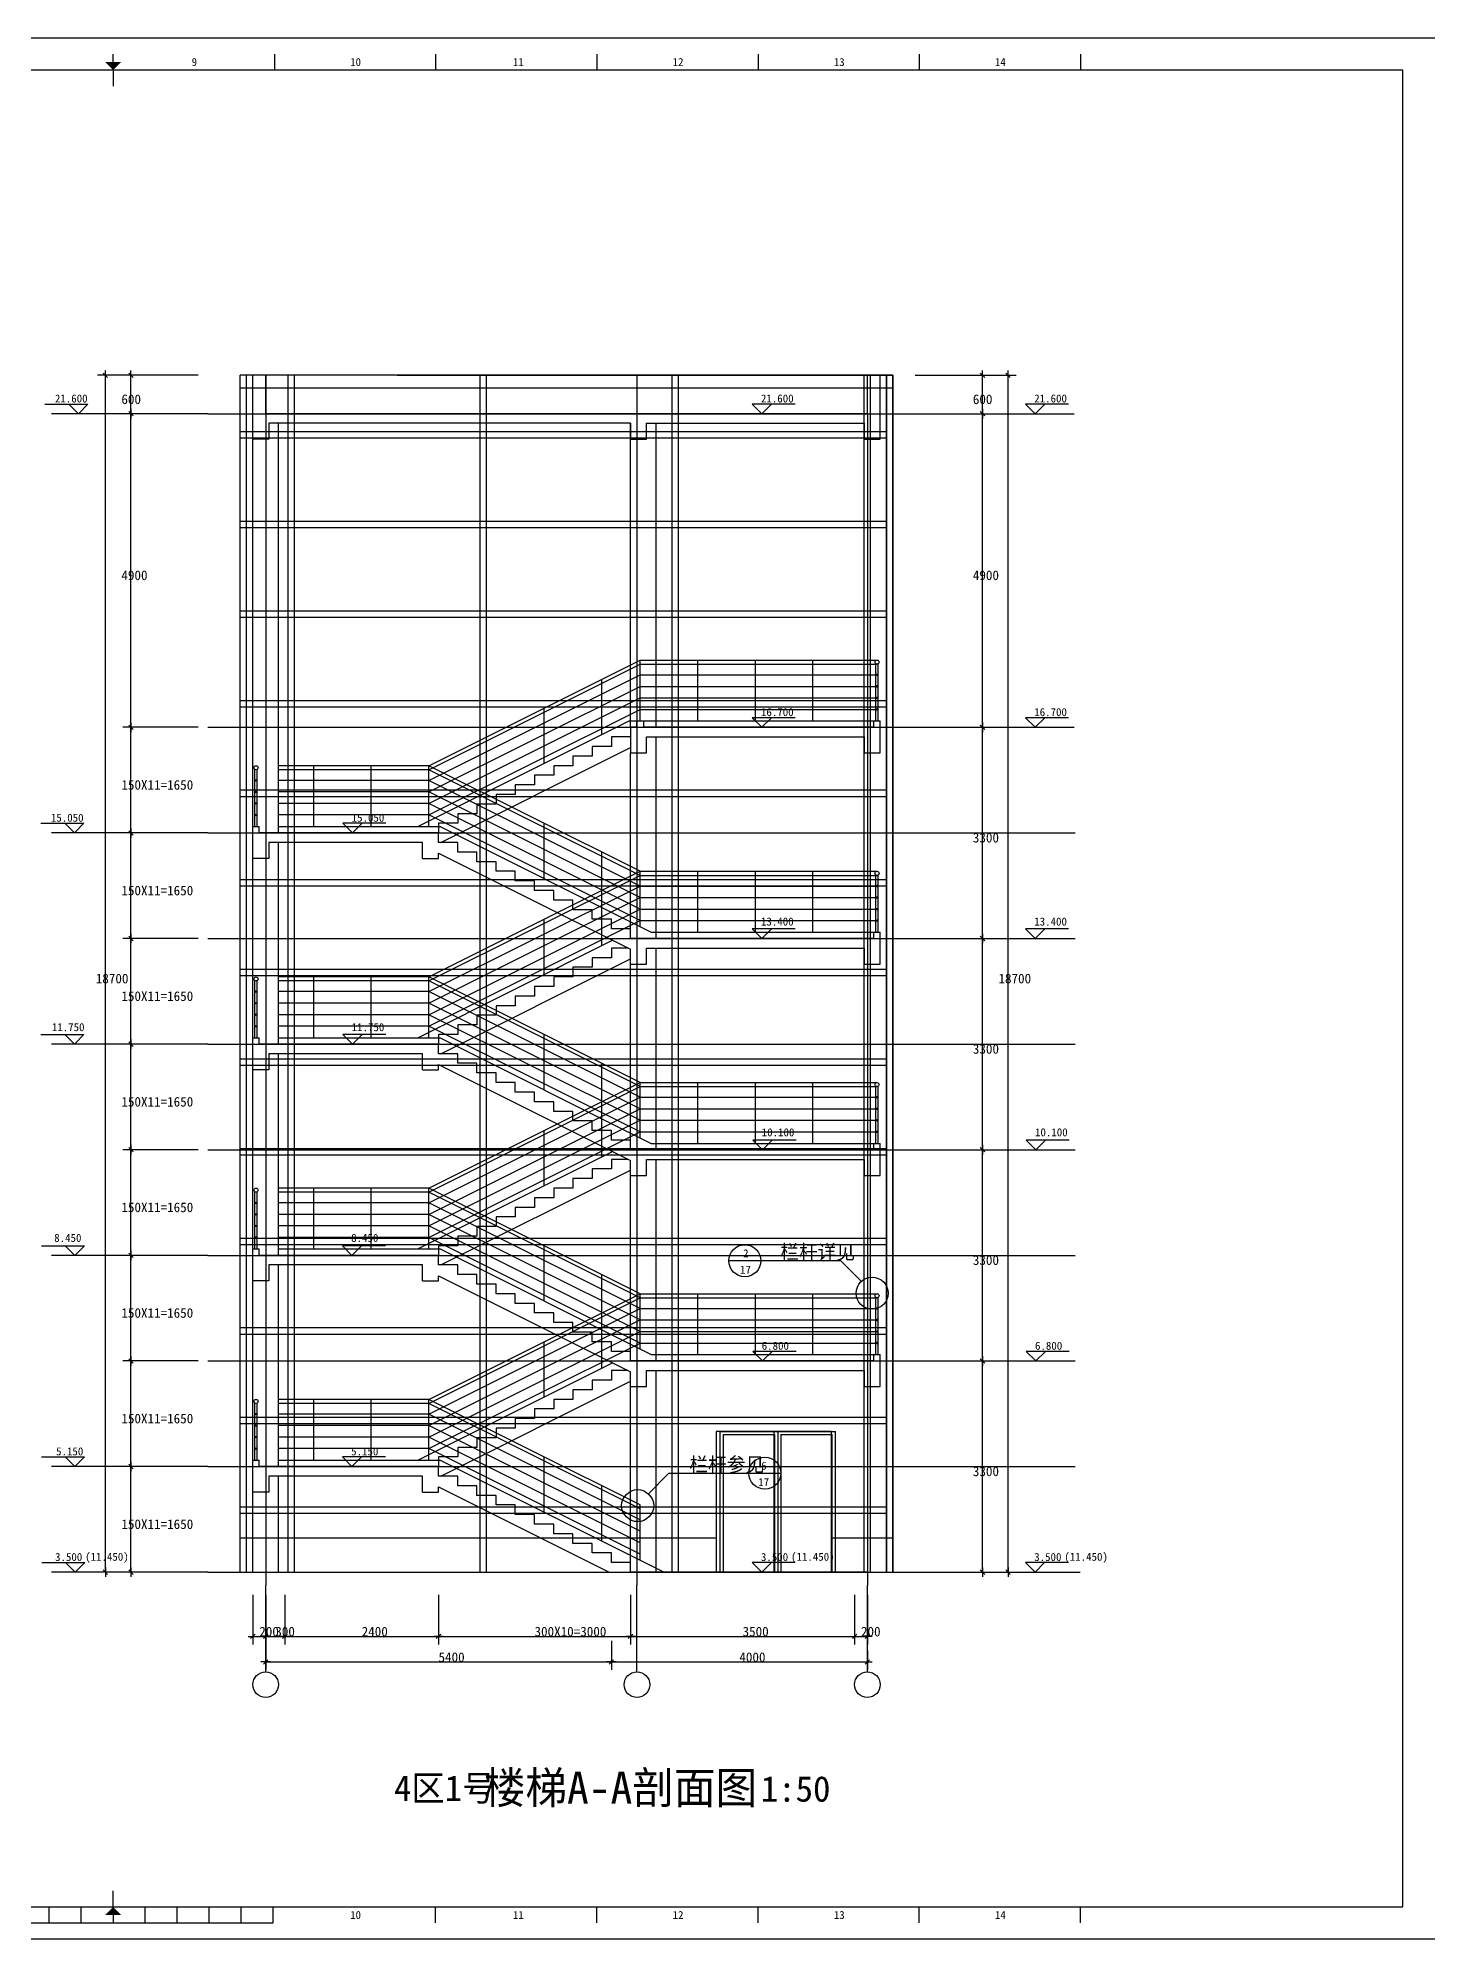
# Model space of a CAD drawing. Header units: metres. Extents: x 406760 to 448810, y -22906 to 6794.
# Drawn here: x 426986 to 448810, y -22906 to 6794 of the extents above; entities that cross this region are included whole.
import ezdxf

# ---------------------------------------------------------------- set-up
doc = ezdxf.new("R2010")
doc.units = ezdxf.units.M
for name, color, linetype in [('_KTI_CONTROL', 7, 'Continuous'), ('A-DIM', 3, 'Continuous'), ('AXIS', 3, 'Continuous'), ('COLUMN', 1, 'Continuous'), ('DOTE', 251, 'Continuous'), ('STAIR1', 4, 'Continuous'), ('TEXT', 7, 'Continuous'), ('TK', 9, 'Continuous'), ('WINDOW', 142, 'Continuous'), ('文字', 21, 'Continuous'), ('标注', 3, 'Continuous'), ('详细尺寸', 3, 'Continuous')]:
    doc.layers.add(name, color=color, linetype=linetype)

# ---------------------------------------------------------------- blocks, each defined once
blk = doc.blocks.new('_DIMX')
blk.add_line((-150, 0), (150, 0))
blk.add_lwpolyline([(-70, -70), (70, 70)])
blk = doc.blocks.new('A$C0D6D0142')
at = {"layer": '标注'}
for p, q in [((600, 600), (0, 600)), ((0, 600), (600, 0)), ((2691.18, 600), (600, 600)), ((1200, 600), (600, 0))]:
    blk.add_line(p, q, dxfattribs=at)

msp = doc.modelspace()

# ---------------------------------------------------------------- linework, layer by layer
for p, q in [((439942.58, 1524.45), (430542.58, 1524.45)), ((429638.56, 924.45), (427196.63, 924.45)), ((440540.21, 924.45), (442982.14, 924.45)), ((430342.58, -17175.55), (430342.58, 774.45)), ((430742.58, -5625.55), (430742.58, 774.45)), ((436242.58, -3975.55), (436242.58, 774.45)), ((436642.58, -3975.55), (436642.58, 774.45)), ((433092.58, -4575.55), (436392.58, -2925.55)), ((436392.58, -3875.55), (436392.58, -2925.55)), ((436392.58, -2925.55), (440092.58, -2925.55)), ((437292.58, -3875.55), (437292.58, -2925.55)), ((438192.58, -3875.55), (438192.58, -2925.55)), ((439092.58, -3875.55), (439092.58, -2925.55)), ((433092.58, -4638.55), (436392.58, -2988.55)), ((433092.58, -4805.55), (436392.58, -3155.55)), ((435792.58, -4088.75), (435792.58, -3225.55)), ((436392.58, -2988.55), (440092.58, -2988.55)), ((436392.58, -3155.55), (440092.58, -3155.55)), ((433092.58, -4985.55), (436392.58, -3335.55)), ((433092.58, -5165.55), (436392.58, -3515.55)), ((436392.58, -3335.55), (440092.58, -3335.55)), ((436392.58, -3515.55), (440092.58, -3515.55)), ((433092.58, -5345.55), (436392.58, -3695.55)), ((434892.58, -4538.75), (434892.58, -3675.55)), ((436392.58, -3695.55), (440092.58, -3695.55)), ((432918.98, -5525.55), (436218.98, -3875.55)), ((433992.58, -4988.75), (433992.58, -4125.55)), ((436218.98, -3875.55), (440042.58, -3875.55)), ((436642.58, -7275.55), (436642.58, -4125.55)), ((440540.21, -3975.55), (442982.14, -3975.55)), ((436242.58, -7125.55), (436242.58, -4375.55)), ((433092.58, -4575.55), (430742.58, -4575.55)), ((433092.58, -4638.55), (430742.58, -4638.55)), ((431292.58, -5525.55), (431292.58, -4575.55)), ((432192.58, -5525.55), (432192.58, -4575.55)), ((436392.58, -6225.55), (433092.58, -4575.55)), ((433092.58, -5525.55), (433092.58, -4575.55)), ((436392.58, -6288.55), (433092.58, -4638.55)), ((433092.58, -4805.55), (430742.58, -4805.55)), ((433092.58, -4985.55), (430742.58, -4985.55)), ((436392.58, -6455.55), (433092.58, -4805.55)), ((436392.58, -6635.55), (433092.58, -4985.55)), ((433992.58, -5888.75), (433992.58, -5025.55)), ((433092.58, -5165.55), (430742.58, -5165.55)), ((433092.58, -5345.55), (430742.58, -5345.55)), ((436392.58, -6815.55), (433092.58, -5165.55)), ((436392.58, -6995.55), (433092.58, -5345.55)), ((429638.56, -5625.55), (427196.63, -5625.55)), ((430742.58, -5525.55), (433266.19, -5525.55)), ((433266.19, -5525.55), (436566.19, -7175.55)), ((434892.58, -6338.75), (434892.58, -5475.55)), ((430742.58, -8925.55), (430742.58, -5775.55)), ((435792.58, -6788.75), (435792.58, -5925.55)), ((433092.58, -7875.55), (436392.58, -6225.55)), ((436392.58, -7088.75), (436392.58, -6225.55)), ((436392.58, -6225.55), (440092.58, -6225.55)), ((437292.58, -7175.55), (437292.58, -6225.55)), ((438192.58, -7175.55), (438192.58, -6225.55)), ((439092.58, -7175.55), (439092.58, -6225.55)), ((433092.58, -7938.55), (436392.58, -6288.55)), ((433092.58, -8105.55), (436392.58, -6455.55)), ((435792.58, -7388.75), (435792.58, -6525.55)), ((436392.58, -6288.55), (440092.58, -6288.55)), ((436392.58, -6455.55), (440092.58, -6455.55)), ((433092.58, -8285.55), (436392.58, -6635.55)), ((433092.58, -8465.55), (436392.58, -6815.55)), ((436392.58, -6635.55), (440092.58, -6635.55)), ((436392.58, -6815.55), (440092.58, -6815.55)), ((433092.58, -8645.55), (436392.58, -6995.55)), ((434892.58, -7838.75), (434892.58, -6975.55)), ((436392.58, -6995.55), (440092.58, -6995.55)), ((432918.98, -8825.55), (435963.07, -7303.5)), ((436566.19, -7175.55), (440042.58, -7175.55)), ((440540.21, -7275.55), (442982.14, -7275.55)), ((440540.21, -7275.55), (442982.14, -7275.55)), ((433992.58, -8288.75), (433992.58, -7425.55)), ((436242.58, -10425.55), (436242.58, -7675.55)), ((436642.58, -10575.55), (436642.58, -7425.55)), ((433092.58, -7875.55), (430742.58, -7875.55)), ((433092.58, -7938.55), (430742.58, -7938.55)), ((431292.58, -8825.55), (431292.58, -7875.55)), ((432192.58, -8825.55), (432192.58, -7875.55)), ((436392.58, -9525.55), (433092.58, -7875.55)), ((433092.58, -8825.55), (433092.58, -7875.55)), ((436392.58, -9588.55), (433092.58, -7938.55)), ((433092.58, -8105.55), (430742.58, -8105.55)), ((433092.58, -8285.55), (430742.58, -8285.55)), ((436392.58, -9755.55), (433092.58, -8105.55)), ((436392.58, -9935.55), (433092.58, -8285.55)), ((433092.58, -8465.55), (430742.58, -8465.55)), ((436392.58, -10115.55), (433092.58, -8465.55)), ((433992.58, -9188.75), (433992.58, -8325.55)), ((433092.58, -8645.55), (430742.58, -8645.55)), ((430742.58, -8825.55), (433266.19, -8825.55)), ((436392.58, -10295.55), (433092.58, -8645.55)), ((433266.19, -8825.55), (436566.19, -10475.55)), ((434892.58, -9638.75), (434892.58, -8775.55)), ((429638.56, -8925.55), (427196.63, -8925.55)), ((430742.58, -12225.55), (430742.58, -9075.55)), ((435792.58, -10088.75), (435792.58, -9225.55)), ((433092.58, -11175.55), (436392.58, -9525.55)), ((433092.58, -11238.55), (436392.58, -9588.55)), ((433092.58, -11405.55), (436392.58, -9755.55)), ((436392.58, -10388.75), (436392.58, -9525.55)), ((436392.58, -9525.55), (440092.58, -9525.55)), ((436392.58, -9588.55), (440092.58, -9588.55)), ((436392.58, -9755.55), (440092.58, -9755.55)), ((437292.58, -10475.55), (437292.58, -9525.55)), ((438192.58, -10475.55), (438192.58, -9525.55)), ((439092.58, -10475.55), (439092.58, -9525.55)), ((433092.58, -11585.55), (436392.58, -9935.55)), ((435792.58, -10688.75), (435792.58, -9825.55)), ((436392.58, -9935.55), (440092.58, -9935.55)), ((433092.58, -11765.55), (436392.58, -10115.55)), ((433092.58, -11945.55), (436392.58, -10295.55)), ((434892.58, -11138.75), (434892.58, -10275.55)), ((436392.58, -10115.55), (440092.58, -10115.55)), ((436392.58, -10295.55), (440092.58, -10295.55)), ((432918.98, -12125.55), (435963.07, -10603.5)), ((436566.19, -10475.55), (440042.58, -10475.55)), ((440540.21, -10575.55), (442982.14, -10575.55)), ((433992.58, -11588.75), (433992.58, -10725.55)), ((436242.58, -13725.55), (436242.58, -10975.55)), ((436642.58, -13875.55), (436642.58, -10725.55)), ((433092.58, -11175.55), (430742.58, -11175.55)), ((433092.58, -11238.55), (430742.58, -11238.55)), ((431292.58, -12125.55), (431292.58, -11175.55)), ((432192.58, -12125.55), (432192.58, -11175.55)), ((436392.58, -12825.55), (433092.58, -11175.55)), ((433092.58, -12125.55), (433092.58, -11175.55)), ((436392.58, -12888.55), (433092.58, -11238.55)), ((433092.58, -11405.55), (430742.58, -11405.55)), ((436392.58, -13055.55), (433092.58, -11405.55)), ((433092.58, -11585.55), (430742.58, -11585.55)), ((433092.58, -11765.55), (430742.58, -11765.55)), ((436392.58, -13235.55), (433092.58, -11585.55)), ((436392.58, -13415.55), (433092.58, -11765.55)), ((433992.58, -12488.75), (433992.58, -11625.55)), ((433092.58, -11945.55), (430742.58, -11945.55)), ((430742.58, -12125.55), (433266.19, -12125.55)), ((436392.58, -13595.55), (433092.58, -11945.55)), ((433266.19, -12125.55), (436566.19, -13775.55)), ((434892.58, -12938.75), (434892.58, -12075.55)), ((429638.56, -12225.55), (427196.63, -12225.55)), ((430742.58, -15525.55), (430742.58, -12375.55)), ((435792.58, -13388.75), (435792.58, -12525.55)), ((433092.58, -14475.55), (436392.58, -12825.55)), ((433092.58, -14538.55), (436392.58, -12888.55)), ((433092.58, -14705.55), (436392.58, -13055.55)), ((436392.58, -13688.75), (436392.58, -12825.55)), ((436392.58, -12825.55), (440092.58, -12825.55)), ((436392.58, -12888.55), (440092.58, -12888.55)), ((436392.58, -13055.55), (440092.58, -13055.55)), ((437292.58, -13775.55), (437292.58, -12825.55)), ((438192.58, -13775.55), (438192.58, -12825.55)), ((439092.58, -13775.55), (439092.58, -12825.55)), ((433092.58, -14885.55), (436392.58, -13235.55)), ((435792.58, -13988.75), (435792.58, -13125.55)), ((436392.58, -13235.55), (440092.58, -13235.55)), ((433092.58, -15065.55), (436392.58, -13415.55)), ((433092.58, -15245.55), (436392.58, -13595.55)), ((434892.58, -14438.75), (434892.58, -13575.55)), ((436392.58, -13415.55), (440092.58, -13415.55)), ((436392.58, -13595.55), (440092.58, -13595.55)), ((432918.98, -15425.55), (435963.07, -13903.5)), ((436566.19, -13775.55), (440042.58, -13775.55)), ((440540.21, -13875.55), (442982.14, -13875.55)), ((433992.58, -14888.75), (433992.58, -14025.55)), ((436642.58, -17175.55), (436642.58, -14025.55)), ((433092.58, -14475.55), (430742.58, -14475.55)), ((433092.58, -14538.55), (430742.58, -14538.55)), ((431292.58, -15425.55), (431292.58, -14475.55)), ((432192.58, -15425.55), (432192.58, -14475.55)), ((436392.58, -16125.55), (433092.58, -14475.55)), ((433092.58, -15425.55), (433092.58, -14475.55)), ((436392.58, -16188.55), (433092.58, -14538.55)), ((436242.58, -17175.55), (436242.58, -14275.55)), ((433092.58, -14705.55), (430742.58, -14705.55)), ((436392.58, -16355.55), (433092.58, -14705.55)), ((433092.58, -14885.55), (430742.58, -14885.55)), ((433092.58, -15065.55), (430742.58, -15065.55)), ((436392.58, -16535.55), (433092.58, -14885.55)), ((436392.58, -16715.55), (433092.58, -15065.55)), ((433992.58, -15788.75), (433992.58, -14925.55)), ((433092.58, -15245.55), (430742.58, -15245.55)), ((430742.58, -15425.55), (433266.19, -15425.55)), ((436392.58, -16895.55), (433092.58, -15245.55)), ((433266.19, -15425.55), (436766.19, -17175.55)), ((434892.58, -16238.75), (434892.58, -15375.55)), ((429638.56, -15525.55), (427196.63, -15525.55)), ((430742.58, -17175.55), (430742.58, -15675.55)), ((435792.58, -16688.75), (435792.58, -15825.55)), ((436392.58, -16988.75), (436392.58, -16125.55)), ((429638.56, -17175.55), (427196.63, -17175.55)), ((440540.21, -17175.55), (442982.14, -17175.55))]:
    msp.add_line(p, q)
for centre in [(430542.58, -18932.35), (436342.58, -18932.35), (439942.58, -18932.35)]:
    msp.add_circle(centre, 200)
at = {"layer": '_KTI_CONTROL'}
for points in [[(427616.33, 924.45), (427616.33, 924.45)], [(438293, 924.45), (438293, 924.45)], [(442562.44, 924.45), (442562.44, 924.45)], [(438293, -3975.55), (438293, -3975.55)], [(442562.44, -3975.55), (442562.44, -3975.55)], [(427553.53, -5625.55), (427553.53, -5625.55)], [(431898.67, -5625.55), (431898.67, -5625.55)], [(438293, -7275.55), (438293, -7275.55)], [(442562.44, -7275.55), (442562.44, -7275.55)], [(427553.53, -8925.55), (427553.53, -8925.55)], [(431898.67, -8925.55), (431898.67, -8925.55)], [(438304.88, -10575.55), (438304.88, -10575.55)], [(442574.32, -10575.55), (442574.32, -10575.55)], [(427561.56, -12225.55), (427561.56, -12225.55)], [(431890.63, -12225.55), (431890.63, -12225.55)], [(438304.88, -13875.55), (438304.88, -13875.55)], [(442574.32, -13875.55), (442574.32, -13875.55)], [(427561.56, -15525.55), (427561.56, -15525.55)], [(431890.63, -15525.55), (431890.63, -15525.55)], [(427565.89, -17175.55), (427565.89, -17175.55)]]:
    msp.add_lwpolyline(points, dxfattribs=at)
at = {"layer": 'A-DIM'}
for p, q in [((440073.58, -3875.55), (440073.58, -2982.17)), ((440111.58, -3875.55), (440111.58, -2982.17)), ((430373.58, -5525.55), (430373.58, -4632.17)), ((430411.58, -5525.55), (430411.58, -4632.17)), ((440073.58, -7175.55), (440073.58, -6282.17)), ((440111.58, -7175.55), (440111.58, -6282.17)), ((430373.58, -8825.55), (430373.58, -7932.17)), ((430411.58, -8825.55), (430411.58, -7932.17)), ((440073.58, -10475.55), (440073.58, -9582.17)), ((440111.58, -10475.55), (440111.58, -9582.17)), ((430373.58, -12125.55), (430373.58, -11232.17)), ((430411.58, -12125.55), (430411.58, -11232.17)), ((440073.58, -13775.55), (440073.58, -12882.17)), ((440111.58, -13775.55), (440111.58, -12882.17)), ((430373.58, -15425.55), (430373.58, -14532.17)), ((430411.58, -15425.55), (430411.58, -14532.17))]:
    msp.add_line(p, q, dxfattribs=at)
for centre, radius in [((440092.58, -2957.05), 31.5), ((440092.58, -3155.55), 11), ((440092.58, -3335.55), 11), ((440092.58, -3515.55), 11), ((440092.58, -3695.55), 11), ((430392.58, -4607.05), 31.5), ((430392.58, -4805.55), 11), ((430392.58, -4985.55), 11), ((430392.58, -5165.55), 11), ((430392.58, -5345.55), 11), ((440092.58, -6257.05), 31.5), ((440092.58, -6455.55), 11), ((440092.58, -6635.55), 11), ((440092.58, -6815.55), 11), ((440092.58, -6995.55), 11), ((430392.58, -7907.05), 31.5), ((430392.58, -8105.55), 11), ((430392.58, -8285.55), 11), ((430392.58, -8465.55), 11), ((430392.58, -8645.55), 11), ((440092.58, -9557.05), 31.5), ((440092.58, -9755.55), 11), ((440092.58, -9935.55), 11), ((440092.58, -10115.55), 11), ((440092.58, -10295.55), 11), ((430392.58, -11207.05), 31.5), ((430392.58, -11405.55), 11), ((430392.58, -11585.55), 11), ((430392.58, -11765.55), 11), ((430392.58, -11945.55), 11), ((440092.58, -12857.05), 31.5), ((440092.58, -13055.55), 11), ((440092.58, -13235.55), 11), ((440092.58, -13415.55), 11), ((440092.58, -13595.55), 11), ((430392.58, -14507.05), 31.5), ((430392.58, -14705.55), 11), ((430392.58, -14885.55), 11), ((430392.58, -15065.55), 11), ((430392.58, -15245.55), 11)]:
    msp.add_circle(centre, radius, dxfattribs=at)
at = {"layer": 'AXIS'}
for p, q in [((430542.58, -18732.35), (430542.58, -17378.86)), ((436342.58, -18732.35), (436342.58, -17378.86)), ((439942.58, -18732.35), (439942.58, -17378.86)), ((430542.58, -18247.65), (430542.58, -18703.86)), ((435942.58, -18247.65), (435942.58, -18703.86)), ((435942.58, -18397.65), (435942.58, -18703.86)), ((439942.58, -18397.65), (439942.58, -18703.86)), ((430543.08, -18578.86), (435942.08, -18578.86)), ((435943.08, -18578.86), (439942.08, -18578.86))]:
    msp.add_line(p, q, dxfattribs=at)
at = {"layer": 'COLUMN'}
for p, q in [((430342.58, 774.45), (430342.58, 1524.45)), ((430542.58, 1524.45), (430342.58, 1524.45)), ((430542.58, 924.45), (430542.58, 1524.45)), ((439942.58, 924.45), (439942.58, 1524.45)), ((440142.58, 1524.45), (439942.58, 1524.45)), ((440142.58, 924.45), (440142.58, 1524.45)), ((430342.58, 524.45), (430342.58, 924.45)), ((439942.58, 924.45), (430542.58, 924.45)), ((440142.58, 774.45), (440142.58, 924.45)), ((440142.58, 524.45), (440142.58, 924.45)), ((436242.58, 774.45), (430592.58, 774.45)), ((432992.58, 774.45), (430592.58, 774.45)), ((430592.58, 774.45), (430592.58, 524.45)), ((436242.58, 774.45), (436242.58, 524.45)), ((436492.58, 524.45), (436492.58, 774.45)), ((436492.58, 774.45), (439892.58, 774.45)), ((439892.58, 774.45), (439892.58, 524.45)), ((430592.58, 524.45), (430342.58, 524.45)), ((436242.58, 524.45), (436492.58, 524.45)), ((439892.58, 524.45), (440142.58, 524.45)), ((436342.58, -3975.55), (436242.58, -3975.55)), ((436242.58, -3975.55), (436242.58, -4375.55)), ((436342.58, -3975.55), (436342.58, -3875.55)), ((436342.58, -3875.55), (436442.58, -3875.55)), ((436442.58, -3875.55), (436442.58, -3975.55)), ((440042.58, -3975.55), (436442.58, -3975.55)), ((436492.58, -4375.55), (436492.58, -4125.55)), ((436492.58, -4125.55), (439892.58, -4125.55)), ((439892.58, -4125.55), (439892.58, -4375.55)), ((440042.58, -3975.55), (440042.58, -3875.55)), ((440042.58, -3875.55), (440142.58, -3875.55)), ((440142.58, -3975.55), (440142.58, -3875.55)), ((440142.58, -4375.55), (440142.58, -3975.55)), ((436242.58, -4375.55), (436492.58, -4375.55)), ((439892.58, -4375.55), (440142.58, -4375.55)), ((430342.58, -5625.55), (430342.58, -5525.55)), ((430342.58, -5525.55), (430442.58, -5525.55)), ((430342.58, -6025.55), (430342.58, -5625.55)), ((430442.58, -5625.55), (430442.58, -5525.55)), ((433242.58, -5625.55), (430442.58, -5625.55)), ((433242.58, -5775.55), (433242.58, -5625.55)), ((432992.58, -5775.55), (430592.58, -5775.55)), ((430592.58, -5775.55), (430592.58, -6025.55)), ((432992.58, -6025.55), (432992.58, -5775.55)), ((433542.58, -5775.55), (433242.58, -5775.55)), ((433542.58, -5925.55), (433542.58, -5775.55)), ((433842.58, -5925.55), (433542.58, -5925.55)), ((433842.58, -6075.55), (433842.58, -5925.55)), ((430592.58, -6025.55), (430342.58, -6025.55)), ((432992.58, -6025.55), (433242.58, -6025.55)), ((433242.58, -5943.25), (436242.58, -7443.25)), ((433242.58, -6025.55), (433242.58, -5943.25)), ((434142.58, -6075.55), (433842.58, -6075.55)), ((434142.58, -6225.55), (434142.58, -6075.55)), ((434442.58, -6225.55), (434142.58, -6225.55)), ((434442.58, -6375.55), (434442.58, -6225.55)), ((434742.58, -6375.55), (434442.58, -6375.55)), ((434742.58, -6525.55), (434742.58, -6375.55)), ((435042.58, -6525.55), (434742.58, -6525.55)), ((435042.58, -6675.55), (435042.58, -6525.55)), ((435342.58, -6675.55), (435042.58, -6675.55)), ((435342.58, -6825.55), (435342.58, -6675.55)), ((435642.58, -6825.55), (435342.58, -6825.55)), ((435642.58, -6975.55), (435642.58, -6825.55)), ((435942.58, -6975.55), (435642.58, -6975.55)), ((435942.58, -7125.55), (435942.58, -6975.55)), ((436242.58, -7125.55), (435942.58, -7125.55)), ((436242.58, -7275.55), (436242.58, -7125.55)), ((440042.58, -7275.55), (436242.58, -7275.55)), ((440042.58, -7175.55), (440142.58, -7175.55)), ((440042.58, -7275.55), (440042.58, -7175.55)), ((440142.58, -7275.55), (440142.58, -7175.55)), ((440142.58, -7425.55), (440142.58, -7275.55)), ((440142.58, -7675.55), (440142.58, -7275.55)), ((436242.58, -7675.55), (436242.58, -7443.25)), ((436242.58, -7675.55), (436492.58, -7675.55)), ((436492.58, -7675.55), (436492.58, -7425.55)), ((436492.58, -7425.55), (439892.58, -7425.55)), ((439892.58, -7425.55), (439892.58, -7675.55)), ((439892.58, -7675.55), (440142.58, -7675.55)), ((430342.58, -8825.55), (430442.58, -8825.55)), ((430342.58, -8925.55), (430342.58, -8825.55)), ((430442.58, -8925.55), (430442.58, -8825.55)), ((430342.58, -9325.55), (430342.58, -8925.55)), ((433242.58, -8925.55), (430442.58, -8925.55)), ((432992.58, -9075.55), (430592.58, -9075.55)), ((430592.58, -9075.55), (430592.58, -9325.55)), ((432992.58, -9325.55), (432992.58, -9075.55)), ((433242.58, -9075.55), (433242.58, -8925.55)), ((433542.58, -9075.55), (433242.58, -9075.55)), ((433542.58, -9225.55), (433542.58, -9075.55)), ((430592.58, -9325.55), (430342.58, -9325.55)), ((432992.58, -9325.55), (433242.58, -9325.55)), ((433242.58, -9243.25), (436242.58, -10743.25)), ((433242.58, -9325.55), (433242.58, -9243.25)), ((433842.58, -9225.55), (433542.58, -9225.55)), ((433842.58, -9375.55), (433842.58, -9225.55)), ((434142.58, -9375.55), (433842.58, -9375.55)), ((434142.58, -9525.55), (434142.58, -9375.55)), ((434442.58, -9525.55), (434142.58, -9525.55)), ((434442.58, -9675.55), (434442.58, -9525.55)), ((434742.58, -9675.55), (434442.58, -9675.55)), ((434742.58, -9825.55), (434742.58, -9675.55)), ((435042.58, -9825.55), (434742.58, -9825.55)), ((435042.58, -9975.55), (435042.58, -9825.55)), ((435342.58, -9975.55), (435042.58, -9975.55)), ((435342.58, -10125.55), (435342.58, -9975.55)), ((435642.58, -10125.55), (435342.58, -10125.55)), ((435642.58, -10275.55), (435642.58, -10125.55)), ((435942.58, -10275.55), (435642.58, -10275.55)), ((435942.58, -10425.55), (435942.58, -10275.55)), ((436242.58, -10425.55), (435942.58, -10425.55)), ((436242.58, -10575.55), (436242.58, -10425.55)), ((440042.58, -10575.55), (436242.58, -10575.55)), ((440042.58, -10475.55), (440142.58, -10475.55)), ((440042.58, -10575.55), (440042.58, -10475.55)), ((440142.58, -10575.55), (440142.58, -10475.55)), ((440142.58, -10725.55), (440142.58, -10575.55)), ((440142.58, -10975.55), (440142.58, -10575.55)), ((436242.58, -10975.55), (436242.58, -10743.25)), ((436242.58, -10975.55), (436492.58, -10975.55)), ((436492.58, -10975.55), (436492.58, -10725.55)), ((436492.58, -10725.55), (439892.58, -10725.55)), ((439892.58, -10725.55), (439892.58, -10975.55)), ((439892.58, -10975.55), (440142.58, -10975.55)), ((430342.58, -12125.55), (430442.58, -12125.55)), ((430342.58, -12225.55), (430342.58, -12125.55)), ((430442.58, -12225.55), (430442.58, -12125.55)), ((430342.58, -12625.55), (430342.58, -12225.55)), ((433242.58, -12225.55), (430442.58, -12225.55)), ((432992.58, -12375.55), (430592.58, -12375.55)), ((430592.58, -12375.55), (430592.58, -12625.55)), ((432992.58, -12625.55), (432992.58, -12375.55)), ((433242.58, -12375.55), (433242.58, -12225.55)), ((433542.58, -12375.55), (433242.58, -12375.55)), ((433542.58, -12525.55), (433542.58, -12375.55)), ((430592.58, -12625.55), (430342.58, -12625.55)), ((432992.58, -12625.55), (433242.58, -12625.55)), ((433242.58, -12543.25), (436242.58, -14043.25)), ((433242.58, -12625.55), (433242.58, -12543.25)), ((433842.58, -12525.55), (433542.58, -12525.55)), ((433842.58, -12675.55), (433842.58, -12525.55)), ((434142.58, -12675.55), (433842.58, -12675.55)), ((434142.58, -12825.55), (434142.58, -12675.55)), ((434442.58, -12825.55), (434142.58, -12825.55)), ((434442.58, -12975.55), (434442.58, -12825.55)), ((434742.58, -12975.55), (434442.58, -12975.55)), ((434742.58, -13125.55), (434742.58, -12975.55)), ((435042.58, -13125.55), (434742.58, -13125.55)), ((435042.58, -13275.55), (435042.58, -13125.55)), ((435342.58, -13275.55), (435042.58, -13275.55)), ((435342.58, -13425.55), (435342.58, -13275.55)), ((435642.58, -13425.55), (435342.58, -13425.55)), ((435642.58, -13575.55), (435642.58, -13425.55)), ((435942.58, -13575.55), (435642.58, -13575.55)), ((435942.58, -13725.55), (435942.58, -13575.55)), ((436242.58, -13725.55), (435942.58, -13725.55)), ((436242.58, -13875.55), (436242.58, -13725.55)), ((440042.58, -13875.55), (436242.58, -13875.55)), ((440042.58, -13875.55), (440042.58, -13775.55)), ((440042.58, -13775.55), (440142.58, -13775.55)), ((440142.58, -13875.55), (440142.58, -13775.55)), ((440142.58, -14275.55), (440142.58, -13875.55)), ((436242.58, -14275.55), (436242.58, -14043.25)), ((436492.58, -14275.55), (436492.58, -14025.55)), ((436492.58, -14025.55), (439892.58, -14025.55)), ((439892.58, -14025.55), (439892.58, -14275.55)), ((436242.58, -14275.55), (436492.58, -14275.55)), ((439892.58, -14275.55), (440142.58, -14275.55)), ((430342.58, -15425.55), (430442.58, -15425.55)), ((430342.58, -15525.55), (430342.58, -15425.55)), ((430442.58, -15525.55), (430442.58, -15425.55)), ((430342.58, -15925.55), (430342.58, -15525.55)), ((433242.58, -15525.55), (430442.58, -15525.55)), ((432992.58, -15675.55), (430592.58, -15675.55)), ((430592.58, -15675.55), (430592.58, -15925.55)), ((432992.58, -15925.55), (432992.58, -15675.55)), ((433242.58, -15675.55), (433242.58, -15525.55)), ((433542.58, -15675.55), (433242.58, -15675.55)), ((433542.58, -15825.55), (433542.58, -15675.55)), ((430592.58, -15925.55), (430342.58, -15925.55)), ((432992.58, -15925.55), (433242.58, -15925.55)), ((433242.58, -15843.25), (435907.17, -17175.55)), ((433242.58, -15925.55), (433242.58, -15843.25)), ((433842.58, -15825.55), (433542.58, -15825.55)), ((433842.58, -15975.55), (433842.58, -15825.55)), ((434142.58, -15975.55), (433842.58, -15975.55)), ((434142.58, -16125.55), (434142.58, -15975.55)), ((434442.58, -16125.55), (434142.58, -16125.55)), ((434442.58, -16275.55), (434442.58, -16125.55)), ((434742.58, -16275.55), (434442.58, -16275.55)), ((434742.58, -16425.55), (434742.58, -16275.55)), ((435042.58, -16425.55), (434742.58, -16425.55)), ((435042.58, -16575.55), (435042.58, -16425.55)), ((435342.58, -16575.55), (435042.58, -16575.55)), ((435342.58, -16725.55), (435342.58, -16575.55)), ((435642.58, -16725.55), (435342.58, -16725.55)), ((435642.58, -16875.55), (435642.58, -16725.55)), ((435942.58, -16875.55), (435642.58, -16875.55)), ((435942.58, -17025.55), (435942.58, -16875.55)), ((430103.34, -17175.55), (440937.17, -17175.55)), ((436242.58, -17025.55), (435942.58, -17025.55)), ((436242.58, -17175.55), (436242.58, -17025.55)), ((439942.58, -17175.55), (436242.58, -17175.55))]:
    msp.add_line(p, q, dxfattribs=at)
at = {"layer": 'DOTE'}
for p, q in [((430542.58, 1524.45), (430542.58, -17378.86)), ((436342.58, 1524.45), (436342.58, -17378.86)), ((429638.56, 924.45), (443171.65, 924.45)), ((429638.56, 924.45), (434427.07, 924.45)), ((439942.58, 924.45), (439942.58, -17378.86)), ((429638.56, -3975.55), (443171.65, -3975.55)), ((429638.56, -5625.55), (443188.23, -5625.55)), ((429638.56, -7275.55), (443188.23, -7275.55)), ((429638.56, -8925.55), (443188.23, -8925.55)), ((429638.56, -10575.55), (443188.23, -10575.55)), ((433488.4, -10576.01), (430440.83, -10576.01)), ((429638.56, -12225.55), (443188.23, -12225.55)), ((429638.56, -13875.55), (443188.23, -13875.55)), ((429638.56, -15525.55), (443188.23, -15525.55)), ((429638.56, -17175.55), (443264.59, -17175.55))]:
    msp.add_line(p, q, dxfattribs=at)
at = {"layer": 'STAIR1'}
for p, q in [((436242.58, -4125.55), (435942.58, -4125.55)), ((435942.58, -4125.55), (435942.58, -4275.55)), ((433277.99, -5775.55), (436242.58, -4293.25)), ((435642.58, -4425.55), (435342.58, -4425.55)), ((435342.58, -4425.55), (435342.58, -4575.55)), ((435942.58, -4275.55), (435642.58, -4275.55)), ((435642.58, -4275.55), (435642.58, -4425.55)), ((435042.58, -4725.55), (434742.58, -4725.55)), ((434742.58, -4725.55), (434742.58, -4875.55)), ((435342.58, -4575.55), (435042.58, -4575.55)), ((435042.58, -4575.55), (435042.58, -4725.55)), ((434442.58, -5025.55), (434142.58, -5025.55)), ((434142.58, -5025.55), (434142.58, -5175.55)), ((434742.58, -4875.55), (434442.58, -4875.55)), ((434442.58, -4875.55), (434442.58, -5025.55)), ((433842.58, -5325.55), (433542.58, -5325.55)), ((433542.58, -5325.55), (433542.58, -5475.55)), ((434142.58, -5175.55), (433842.58, -5175.55)), ((433842.58, -5175.55), (433842.58, -5325.55)), ((433542.58, -5475.55), (433242.58, -5475.55)), ((433242.58, -5475.55), (433242.58, -5625.55)), ((433242.58, -5625.55), (433242.58, -5625.55)), ((433277.99, -9075.55), (436242.58, -7593.25)), ((435942.58, -7575.55), (435642.58, -7575.55)), ((435642.58, -7575.55), (435642.58, -7725.55)), ((436207.17, -7425.55), (435942.58, -7425.55)), ((435942.58, -7425.55), (435942.58, -7575.55)), ((435342.58, -7875.55), (435042.58, -7875.55)), ((435042.58, -7875.55), (435042.58, -8025.55)), ((435642.58, -7725.55), (435342.58, -7725.55)), ((435342.58, -7725.55), (435342.58, -7875.55)), ((434742.58, -8175.55), (434442.58, -8175.55)), ((434442.58, -8175.55), (434442.58, -8325.55)), ((435042.58, -8025.55), (434742.58, -8025.55)), ((434742.58, -8025.55), (434742.58, -8175.55)), ((434142.58, -8475.55), (433842.58, -8475.55)), ((433842.58, -8475.55), (433842.58, -8625.55)), ((434442.58, -8325.55), (434142.58, -8325.55)), ((434142.58, -8325.55), (434142.58, -8475.55)), ((433542.58, -8775.55), (433242.58, -8775.55)), ((433242.58, -8775.55), (433242.58, -8925.55)), ((433842.58, -8625.55), (433542.58, -8625.55)), ((433542.58, -8625.55), (433542.58, -8775.55)), ((433242.58, -8925.55), (433242.58, -8925.55)), ((433277.99, -12375.55), (436242.58, -10893.25)), ((435942.58, -10875.55), (435642.58, -10875.55)), ((435642.58, -10875.55), (435642.58, -11025.55)), ((436207.17, -10725.55), (435942.58, -10725.55)), ((435942.58, -10725.55), (435942.58, -10875.55)), ((435342.58, -11175.55), (435042.58, -11175.55)), ((435042.58, -11175.55), (435042.58, -11325.55)), ((435642.58, -11025.55), (435342.58, -11025.55)), ((435342.58, -11025.55), (435342.58, -11175.55)), ((434742.58, -11475.55), (434442.58, -11475.55)), ((434442.58, -11475.55), (434442.58, -11625.55)), ((435042.58, -11325.55), (434742.58, -11325.55)), ((434742.58, -11325.55), (434742.58, -11475.55)), ((434142.58, -11775.55), (433842.58, -11775.55)), ((433842.58, -11775.55), (433842.58, -11925.55)), ((434442.58, -11625.55), (434142.58, -11625.55)), ((434142.58, -11625.55), (434142.58, -11775.55)), ((433542.58, -12075.55), (433242.58, -12075.55)), ((433242.58, -12075.55), (433242.58, -12225.55)), ((433842.58, -11925.55), (433542.58, -11925.55)), ((433542.58, -11925.55), (433542.58, -12075.55)), ((433242.58, -12225.55), (433242.58, -12225.55)), ((433277.99, -15675.55), (436242.58, -14193.25)), ((435942.58, -14175.55), (435642.58, -14175.55)), ((435642.58, -14175.55), (435642.58, -14325.55)), ((436207.17, -14025.55), (435942.58, -14025.55)), ((435942.58, -14025.55), (435942.58, -14175.55)), ((435342.58, -14475.55), (435042.58, -14475.55)), ((435042.58, -14475.55), (435042.58, -14625.55)), ((435642.58, -14325.55), (435342.58, -14325.55)), ((435342.58, -14325.55), (435342.58, -14475.55)), ((434742.58, -14775.55), (434442.58, -14775.55)), ((434442.58, -14775.55), (434442.58, -14925.55)), ((435042.58, -14625.55), (434742.58, -14625.55)), ((434742.58, -14625.55), (434742.58, -14775.55)), ((434142.58, -15075.55), (433842.58, -15075.55)), ((433842.58, -15075.55), (433842.58, -15225.55)), ((434442.58, -14925.55), (434142.58, -14925.55)), ((434142.58, -14925.55), (434142.58, -15075.55)), ((433542.58, -15375.55), (433242.58, -15375.55)), ((433242.58, -15375.55), (433242.58, -15525.55)), ((433842.58, -15225.55), (433542.58, -15225.55)), ((433542.58, -15225.55), (433542.58, -15375.55)), ((433242.58, -15525.55), (433242.58, -15525.55))]:
    msp.add_line(p, q, dxfattribs=at)
at = {"layer": 'TK'}
for p, q in [((448809.66, 6793.57), (406759.66, 6793.57)), ((430678.41, 6543.57), (430678.41, 6293.57)), ((433197.16, 6543.57), (433197.16, 6293.57)), ((435715.91, 6543.57), (435715.91, 6293.57)), ((438234.66, 6543.57), (438234.66, 6293.57)), ((440753.41, 6543.57), (440753.41, 6293.57)), ((443272.16, 6543.57), (443272.16, 6293.57)), ((428159.66, 6293.57), (428159.66, 6043.57)), ((428159.66, -22406.43), (428159.66, -22156.43)), ((427159.66, -22656.43), (427159.66, -22406.43)), ((427659.66, -22656.43), (427659.66, -22406.43)), ((428659.66, -22656.43), (428659.66, -22406.43)), ((429159.66, -22656.43), (429159.66, -22406.43)), ((429659.66, -22656.43), (429659.66, -22406.43)), ((430159.66, -22656.43), (430159.66, -22406.43)), ((430659.66, -22656.43), (430659.66, -22406.43)), ((433197.16, -22656.43), (433197.16, -22406.43)), ((435715.91, -22656.43), (435715.91, -22406.43)), ((438234.66, -22656.43), (438234.66, -22406.43)), ((440753.41, -22656.43), (440753.41, -22406.43)), ((443272.16, -22656.43), (443272.16, -22406.43)), ((425659.66, -22656.43), (430659.66, -22656.43)), ((406759.66, -22906.43), (448809.66, -22906.43))]:
    msp.add_line(p, q, dxfattribs=at)
for points in [[(428159.66, 6418.57), (428159.66, 6543.57)], [(428159.66, -22531.43), (428159.66, -22656.43)]]:
    msp.add_lwpolyline(points, dxfattribs=at)
msp.add_lwpolyline([(448309.66, 6293.57), (408009.66, 6293.57), (408009.66, -22406.43), (448309.66, -22406.43)], close=True, dxfattribs=at)
for points in [[(428034.66, 6418.57), (428284.66, 6418.57), (428159.66, 6293.57)], [(428034.66, -22531.43), (428284.66, -22531.43), (428159.66, -22406.43)]]:
    msp.add_solid(points, dxfattribs=at)
at = {"layer": 'WINDOW'}
for p, q in [((430142.58, -17175.55), (430142.58, 1524.45)), ((430242.58, 1524.45), (430142.58, 1524.45)), ((430142.98, -17170.05), (430142.98, 1524.45)), ((440342.58, 1524.45), (430142.98, 1524.45)), ((430242.58, -17175.55), (430242.58, 1524.45)), ((430892.58, -17175.55), (430892.58, 1524.45)), ((430992.58, -17175.55), (430992.58, 1524.45)), ((432596.04, 1524.45), (440242.58, 1524.45)), ((433892.58, -17175.55), (433892.58, 1524.45)), ((433992.58, -17175.55), (433992.58, 1524.45)), ((436892.58, -17175.55), (436892.58, 1524.45)), ((436992.58, -17175.55), (436992.58, 1524.45)), ((439892.58, -17175.55), (439892.58, 1524.45)), ((439992.58, -17175.55), (439992.58, 1524.45)), ((440242.58, 1524.45), (440242.58, -17175.55)), ((440342.58, 1524.45), (440242.58, 1524.45)), ((440242.58, -17175.55), (440242.58, 1524.45)), ((440242.58, 1524.45), (440342.58, 1524.45)), ((440342.58, 1524.45), (440342.58, -17175.55)), ((440342.58, -17175.55), (440342.58, 1524.45)), ((440342.58, 1324.45), (430142.98, 1324.45)), ((440242.58, 1324.45), (432596.04, 1324.45)), ((430142.98, 645.44), (440242.58, 645.44)), ((430142.98, 545.44), (440242.58, 545.44)), ((440342.58, -176.01), (440342.58, -17176.01)), ((430142.98, -754.56), (440242.58, -754.56)), ((430142.98, -854.56), (440242.58, -854.56)), ((430142.98, -2154.56), (440242.58, -2154.56)), ((430142.98, -2254.56), (440242.58, -2254.56)), ((430142.98, -3554.56), (440242.58, -3554.56)), ((430142.98, -3654.56), (440242.58, -3654.56)), ((430142.98, -4954.56), (440242.58, -4954.56)), ((430142.98, -5054.56), (440242.58, -5054.56)), ((430142.98, -6354.56), (440242.58, -6354.56)), ((430142.98, -6454.56), (440242.58, -6454.56)), ((430142.98, -7754.56), (440242.58, -7754.56)), ((430142.98, -7854.56), (440242.58, -7854.56)), ((430142.98, -9154.56), (440242.58, -9154.56)), ((430142.98, -9254.56), (440242.58, -9254.56)), ((430142.98, -10554.56), (440242.58, -10554.56)), ((430142.98, -10654.56), (440242.58, -10654.56)), ((430142.98, -11954.56), (440242.58, -11954.56)), ((430142.98, -12054.56), (440242.58, -12054.56)), ((430142.98, -13354.56), (440242.58, -13354.56)), ((430142.98, -13454.56), (440242.58, -13454.56)), ((430142.98, -14754.56), (440242.58, -14754.56)), ((430142.98, -14854.56), (440242.58, -14854.56)), ((437578.8, -14975.55), (437578.8, -17175.55)), ((439378.8, -14975.55), (437578.8, -14975.55)), ((437642.58, -17175.55), (437642.58, -14975.55)), ((437642.58, -14975.55), (439442.58, -14975.55)), ((437692.58, -17175.55), (437692.58, -15025.55)), ((437692.58, -15025.55), (438492.58, -15025.55)), ((438478.8, -14975.55), (438478.8, -17175.55)), ((438492.58, -15025.55), (438492.58, -17175.55)), ((438542.58, -14975.55), (438542.58, -17175.55)), ((438592.58, -15025.55), (438592.58, -17175.55)), ((438592.58, -15025.55), (439392.58, -15025.55)), ((439378.8, -14975.55), (439378.8, -17175.55)), ((439392.58, -17175.55), (439392.58, -15025.55)), ((439442.58, -17175.55), (439442.58, -14975.55)), ((430142.98, -16154.56), (440242.58, -16154.56)), ((430142.98, -16254.56), (440242.58, -16254.56)), ((437578.8, -16646.01), (430142.98, -16646.01)), ((440342.58, -16646.01), (439378.8, -16646.01))]:
    msp.add_line(p, q, dxfattribs=at)
at = {"layer": '文字'}
for p, q in [((439527.25, -12309.59), (437778.24, -12309.59)), ((439849.09, -12631.66), (439527.25, -12309.59)), ((436520.83, -15950.34), (436842.67, -15628.28)), ((436842.67, -15628.28), (438591.69, -15628.28))]:
    msp.add_line(p, q, dxfattribs=at)
for centre in [(438028.24, -12309.59), (440016.02, -12817.76), (438341.69, -15628.28), (436353.9, -16136.44)]:
    msp.add_circle(centre, 250, dxfattribs=at)
at = {"layer": '标注'}
for p, q in [((427093.53, 1074.45), (427616.33, 1074.45)), ((427466.33, 1074.45), (427616.33, 924.45)), ((427616.33, 1074.45), (427766.33, 1074.45)), ((427766.33, 1074.45), (427616.33, 924.45)), ((438293, 1074.45), (438143, 1074.45)), ((438143, 1074.45), (438293, 924.45)), ((438815.79, 1074.45), (438293, 1074.45)), ((438443, 1074.45), (438293, 924.45)), ((442562.44, 1074.45), (442412.44, 1074.45)), ((442412.44, 1074.45), (442562.44, 924.45)), ((443085.24, 1074.45), (442562.44, 1074.45)), ((442712.44, 1074.45), (442562.44, 924.45)), ((438293, -3825.55), (438143, -3825.55)), ((438143, -3825.55), (438293, -3975.55)), ((438815.79, -3825.55), (438293, -3825.55)), ((438443, -3825.55), (438293, -3975.55)), ((442562.44, -3825.55), (442412.44, -3825.55)), ((442412.44, -3825.55), (442562.44, -3975.55)), ((443085.24, -3825.55), (442562.44, -3825.55)), ((442712.44, -3825.55), (442562.44, -3975.55)), ((427030.73, -5475.55), (427553.53, -5475.55)), ((427403.53, -5475.55), (427553.53, -5625.55)), ((427553.53, -5475.55), (427703.53, -5475.55)), ((427703.53, -5475.55), (427553.53, -5625.55)), ((431898.67, -5475.55), (431748.67, -5475.55)), ((431748.67, -5475.55), (431898.67, -5625.55)), ((432421.46, -5475.55), (431898.67, -5475.55)), ((432048.67, -5475.55), (431898.67, -5625.55)), ((438293, -7125.55), (438143, -7125.55)), ((438143, -7125.55), (438293, -7275.55)), ((438815.79, -7125.55), (438293, -7125.55)), ((438443, -7125.55), (438293, -7275.55)), ((442562.44, -7125.55), (442412.44, -7125.55)), ((442412.44, -7125.55), (442562.44, -7275.55)), ((443085.24, -7125.55), (442562.44, -7125.55)), ((442712.44, -7125.55), (442562.44, -7275.55)), ((427030.73, -8775.55), (427553.53, -8775.55)), ((427403.53, -8775.55), (427553.53, -8925.55)), ((427553.53, -8775.55), (427703.53, -8775.55)), ((427703.53, -8775.55), (427553.53, -8925.55)), ((431898.67, -8775.55), (431748.67, -8775.55)), ((431748.67, -8775.55), (431898.67, -8925.55)), ((432421.46, -8775.55), (431898.67, -8775.55)), ((432048.67, -8775.55), (431898.67, -8925.55)), ((438304.88, -10425.55), (438154.88, -10425.55)), ((438154.88, -10425.55), (438304.88, -10575.55)), ((438827.67, -10425.55), (438304.88, -10425.55)), ((438454.88, -10425.55), (438304.88, -10575.55)), ((442574.32, -10425.55), (442424.32, -10425.55)), ((442424.32, -10425.55), (442574.32, -10575.55)), ((443097.12, -10425.55), (442574.32, -10425.55)), ((442724.32, -10425.55), (442574.32, -10575.55)), ((427038.77, -12075.55), (427561.56, -12075.55)), ((427411.56, -12075.55), (427561.56, -12225.55)), ((427561.56, -12075.55), (427711.56, -12075.55)), ((427711.56, -12075.55), (427561.56, -12225.55)), ((431890.63, -12075.55), (431740.63, -12075.55)), ((431740.63, -12075.55), (431890.63, -12225.55)), ((432413.42, -12075.55), (431890.63, -12075.55)), ((432040.63, -12075.55), (431890.63, -12225.55)), ((438304.88, -13725.55), (438154.88, -13725.55)), ((438154.88, -13725.55), (438304.88, -13875.55)), ((438827.67, -13725.55), (438304.88, -13725.55)), ((438454.88, -13725.55), (438304.88, -13875.55)), ((442574.32, -13725.55), (442424.32, -13725.55)), ((442424.32, -13725.55), (442574.32, -13875.55)), ((443097.12, -13725.55), (442574.32, -13725.55)), ((442724.32, -13725.55), (442574.32, -13875.55)), ((427038.77, -15375.55), (427561.56, -15375.55)), ((427411.56, -15375.55), (427561.56, -15525.55)), ((427561.56, -15375.55), (427711.56, -15375.55)), ((427711.56, -15375.55), (427561.56, -15525.55)), ((431890.63, -15375.55), (431740.63, -15375.55)), ((431740.63, -15375.55), (431890.63, -15525.55)), ((432413.42, -15375.55), (431890.63, -15375.55)), ((432040.63, -15375.55), (431890.63, -15525.55)), ((427043.09, -17025.55), (427565.89, -17025.55)), ((427415.89, -17025.55), (427565.89, -17175.55)), ((427565.89, -17025.55), (427715.89, -17025.55)), ((427715.89, -17025.55), (427565.89, -17175.55))]:
    msp.add_line(p, q, dxfattribs=at)
at = {"layer": '详细尺寸'}
for p, q in [((429488.56, 1524.45), (427913.56, 1524.45)), ((428038.56, -17175.05), (428038.56, 1523.95)), ((429488.56, 1524.45), (428313.56, 1524.45)), ((428438.56, 924.95), (428438.56, 1523.95)), ((440690.21, 1524.45), (441865.21, 1524.45)), ((440690.21, 1524.45), (442265.21, 1524.45)), ((441740.21, 924.95), (441740.21, 1523.95)), ((442140.21, -17175.05), (442140.21, 1523.95)), ((429488.56, 924.45), (428313.56, 924.45)), ((429488.56, 924.45), (428313.56, 924.45)), ((428438.56, -3975.05), (428438.56, 923.95)), ((440690.21, 924.45), (441865.21, 924.45)), ((440690.21, 924.45), (441865.21, 924.45)), ((441740.21, -3975.05), (441740.21, 923.95)), ((429488.56, -3975.55), (428313.56, -3975.55)), ((429488.56, -3975.55), (428313.56, -3975.55)), ((428438.56, -5625.05), (428438.56, -3976.05)), ((440690.21, -3975.55), (441865.21, -3975.55)), ((440690.21, -3975.55), (441865.21, -3975.55)), ((441740.21, -7275.05), (441740.21, -3976.05)), ((429488.56, -5625.55), (428313.56, -5625.55)), ((429488.56, -5625.55), (428313.56, -5625.55)), ((428438.56, -7275.05), (428438.56, -5626.05)), ((429488.56, -7275.55), (428313.56, -7275.55)), ((429488.56, -7275.55), (428313.56, -7275.55)), ((428438.56, -8925.05), (428438.56, -7276.05)), ((440690.21, -7275.55), (441865.21, -7275.55)), ((440690.21, -7275.55), (441865.21, -7275.55)), ((441740.21, -10575.05), (441740.21, -7276.05)), ((429488.56, -8925.55), (428313.56, -8925.55)), ((429488.56, -8925.55), (428313.56, -8925.55)), ((428438.56, -10575.05), (428438.56, -8926.05)), ((429488.56, -10575.55), (428313.56, -10575.55)), ((429488.56, -10575.55), (428313.56, -10575.55)), ((428438.56, -12225.05), (428438.56, -10576.05)), ((440690.21, -10575.55), (441865.21, -10575.55)), ((440690.21, -10575.55), (441865.21, -10575.55)), ((441740.21, -13875.05), (441740.21, -10576.05)), ((429488.56, -12225.55), (428313.56, -12225.55)), ((429488.56, -12225.55), (428313.56, -12225.55)), ((428438.56, -13875.05), (428438.56, -12226.05)), ((429488.56, -13875.55), (428313.56, -13875.55)), ((429488.56, -13875.55), (428313.56, -13875.55)), ((428438.56, -15525.05), (428438.56, -13876.05)), ((440690.21, -13875.55), (441865.21, -13875.55)), ((440690.21, -13875.55), (441865.21, -13875.55)), ((441740.21, -17175.05), (441740.21, -13876.05)), ((429488.56, -15525.55), (428313.56, -15525.55)), ((429488.56, -15525.55), (428313.56, -15525.55)), ((428438.56, -17175.05), (428438.56, -15526.05)), ((429488.56, -17175.55), (427913.56, -17175.55)), ((429488.56, -17175.55), (428313.56, -17175.55)), ((440690.21, -17175.55), (441865.21, -17175.55)), ((440690.21, -17175.55), (442265.21, -17175.55)), ((430342.58, -17528.86), (430342.58, -18303.86)), ((430542.58, -17528.86), (430542.58, -18303.86)), ((430542.58, -17528.86), (430542.58, -18303.86)), ((430842.58, -17528.86), (430842.58, -18303.86)), ((430842.58, -17528.86), (430842.58, -18303.86)), ((433242.58, -17528.86), (433242.58, -18303.86)), ((433242.58, -17528.86), (433242.58, -18303.86)), ((436242.58, -17528.86), (436242.58, -18303.86)), ((436242.58, -17528.86), (436242.58, -18303.86)), ((439742.58, -17528.86), (439742.58, -18303.86)), ((439742.58, -17528.86), (439742.58, -18303.86)), ((439942.58, -17528.86), (439942.58, -18303.86)), ((430342.08, -18178.86), (430341.58, -18178.86)), ((430342.58, -18178.86), (430542.58, -18178.86)), ((430542.08, -18178.86), (430541.58, -18178.86)), ((430542.58, -18178.86), (430842.58, -18178.86)), ((430543.08, -18178.86), (430543.58, -18178.86)), ((430843.08, -18178.86), (433242.08, -18178.86)), ((430843.08, -18178.86), (430843.58, -18178.86)), ((433243.08, -18178.86), (436242.08, -18178.86)), ((436243.08, -18178.86), (439742.08, -18178.86)), ((439742.08, -18178.86), (439741.58, -18178.86)), ((439742.58, -18178.86), (439942.58, -18178.86)), ((439943.08, -18178.86), (439943.58, -18178.86))]:
    msp.add_line(p, q, dxfattribs=at)

# ---------------------------------------------------------------- block references
at = {"layer": 'AXIS', "xscale": 0.5, "yscale": 0.5, "zscale": 0.5, "rotation": 180}
for p in [(430542.58, -18578.86), (435942.58, -18578.86)]:
    msp.add_blockref('_DIMX', p, dxfattribs=at)
at = {"layer": 'AXIS', "xscale": 0.5, "yscale": 0.5, "zscale": 0.5}
for p in [(435942.58, -18578.86), (439942.58, -18578.86)]:
    msp.add_blockref('_DIMX', p, dxfattribs=at)
at = {"layer": '标注', "xscale": 0.25, "yscale": 0.25, "zscale": 0.25}
for p in [(438142.58, -17175.55), (442412.03, -17175.55)]:
    msp.add_blockref('A$C0D6D0142', p, dxfattribs=at)
at = {"layer": '详细尺寸', "xscale": 0.5, "yscale": 0.5, "zscale": 0.5}
for p, rotation in [((428038.56, 1524.45), 90), ((428438.56, 1524.45), 90), ((441740.21, 1524.45), 90), ((442140.21, 1524.45), 90), ((428438.56, 924.45), 270), ((428438.56, 924.45), 90), ((441740.21, 924.45), 270), ((441740.21, 924.45), 90), ((428438.56, -3975.55), 90), ((428438.56, -3975.55), 270), ((441740.21, -3975.55), 90), ((441740.21, -3975.55), 270), ((428438.56, -5625.55), 270), ((428438.56, -5625.55), 90), ((428438.56, -7275.55), 90), ((428438.56, -7275.55), 270), ((441740.21, -7275.55), 90), ((441740.21, -7275.55), 270), ((428438.56, -8925.55), 270), ((428438.56, -8925.55), 90), ((428438.56, -10575.55), 270), ((428438.56, -10575.55), 90), ((441740.21, -10575.55), 270), ((441740.21, -10575.55), 90), ((428438.56, -12225.55), 90), ((428438.56, -12225.55), 270), ((428438.56, -13875.55), 90), ((428438.56, -13875.55), 270), ((441740.21, -13875.55), 90), ((441740.21, -13875.55), 270), ((428438.56, -15525.55), 90), ((428438.56, -15525.55), 270), ((428038.56, -17175.55), 270), ((428438.56, -17175.55), 270), ((441740.21, -17175.55), 270), ((442140.21, -17175.55), 270), ((430542.58, -18178.86), 180), ((430842.58, -18178.86), 180), ((430842.58, -18178.86), 180), ((433242.58, -18178.86), 180), ((436242.58, -18178.86), 180), ((439942.58, -18178.86), 180)]:
    msp.add_blockref('_DIMX', p, dxfattribs=dict(at, rotation=rotation))
for p in [(430342.58, -18178.86), (430542.58, -18178.86), (433242.58, -18178.86), (436242.58, -18178.86), (439742.58, -18178.86), (439742.58, -18178.86)]:
    msp.add_blockref('_DIMX', p, dxfattribs=at)

# ---------------------------------------------------------------- texts
at = {"layer": 'AXIS', "char_height": 150, "attachment_point": 1}
for s, insert in [('\\A1;5400', (433242.58, -18428.86)), ('\\A1;4000', (437942.58, -18428.86))]:
    msp.add_mtext(s, dxfattribs=dict(at, insert=insert))
at = {"layer": 'TEXT'}
for s, height, p in [('4区1号', 400, (432547.22, -20748.91)), (' 楼梯A-A剖面图', 500, (433609.68, -20792.5)), ('1:50', 400, (438277.32, -20761.17))]:
    msp.add_text(s, height=height, dxfattribs=at).set_placement(p)
at = {"layer": 'TK'}
for s, p in [('9', (429386.15, 6356.07)), ('10', (431861.89, 6356.07)), ('11', (434403.41, 6356.07)), ('12', (436899.39, 6356.07)), ('13', (439418.14, 6356.07)), ('14', (441934.36, 6356.07)), ('10', (431861.89, -22593.93)), ('11', (434403.41, -22593.93)), ('12', (436899.39, -22593.93)), ('13', (439418.14, -22593.93)), ('14', (441934.36, -22593.93))]:
    msp.add_text(s, height=125, dxfattribs=at).set_placement(p)
at = {"layer": '文字'}
for s, height, p in [('2', 125, (438001.48, -12256.31)), ('栏杆详见', 225, (438579.79, -12287.4)), ('17', 125, (437953.56, -12512.37)), ('栏杆参见', 225, (437161.38, -15606.09)), ('17', 125, (438237.2, -15831.06)), ('6', 125, (438283.03, -15575))]:
    msp.add_text(s, height=height, dxfattribs=at).set_placement(p)
at = {"layer": '标注'}
for s, p in [('21.600', (427250.09, 1099.23)), ('15.050', (427187.29, -5450.77)), ('11.750', (427201.88, -8722.85)), ('8.450', (427239.08, -12015.58)), ('5.150', (427268.25, -15350.77)), ('3.500', (438279.65, -17000.77)), ('(11.450)', (438750.15, -16997.35)), ('3.500', (442549.09, -17000.77)), ('(11.450)', (443019.59, -16997.35))]:
    msp.add_text(s, height=125, dxfattribs=at).set_placement(p)
for s, p in [('21.600', (438280.06, 1099.23)), ('21.600', (442549.51, 1099.23)), ('16.700', (438280.06, -3800.77)), ('16.700', (442549.51, -3800.77)), ('15.050', (431885.73, -5450.77)), ('13.400', (438280.06, -7072.85)), ('13.400', (442549.51, -7072.85)), ('11.750', (431885.73, -8722.85)), ('10.100', (438291.94, -10365.58)), ('10.100', (442561.39, -10365.58)), ('8.450', (431877.69, -12015.58)), ('6.800', (438291.94, -13700.77)), ('6.800', (442561.39, -13700.77)), ('5.150', (431877.69, -15350.77)), ('3.500', (427252.05, -17000.77)), ('(11.450)', (427722.56, -16997.35))]:
    msp.add_text(s, height=125, rotation=360, dxfattribs=at).set_placement(p)
at = {"layer": '详细尺寸', "char_height": 150, "attachment_point": 1}
for s, insert in [('\\A1;600', (428288.56, 1224.45)), ('\\A1;600', (441590.21, 1224.45)), ('\\A1;4900', (428288.56, -1525.55)), ('\\A1;4900', (441590.21, -1525.55)), ('\\A1;150X11=1650', (428288.56, -4800.55)), ('\\A1;3300', (441590.21, -5625.55)), ('\\A1;150X11=1650', (428288.56, -6450.55)), ('\\A1;18700', (427888.56, -7825.55)), ('\\A1;18700', (441990.21, -7825.55)), ('\\A1;150X11=1650', (428288.56, -8100.55)), ('\\A1;3300', (441590.21, -8925.55)), ('\\A1;150X11=1650', (428288.56, -9750.55)), ('\\A1;150X11=1650', (428288.56, -11400.55)), ('\\A1;3300', (441590.21, -12225.55)), ('\\A1;150X11=1650', (428288.56, -13050.55)), ('\\A1;150X11=1650', (428288.56, -14700.55)), ('\\A1;3300', (441590.21, -15525.55)), ('\\A1;150X11=1650', (428288.56, -16350.55)), ('\\A1;200', (430442.58, -18028.86)), ('\\A1;300', (430692.58, -18028.86)), ('\\A1;2400', (432042.58, -18028.86)), ('\\A1;300X10=3000', (434742.58, -18028.86)), ('\\A1;3500', (437992.58, -18028.86)), ('\\A1;200', (439842.58, -18028.86))]:
    msp.add_mtext(s, dxfattribs=dict(at, insert=insert))

doc.saveas('drawing.dxf')
